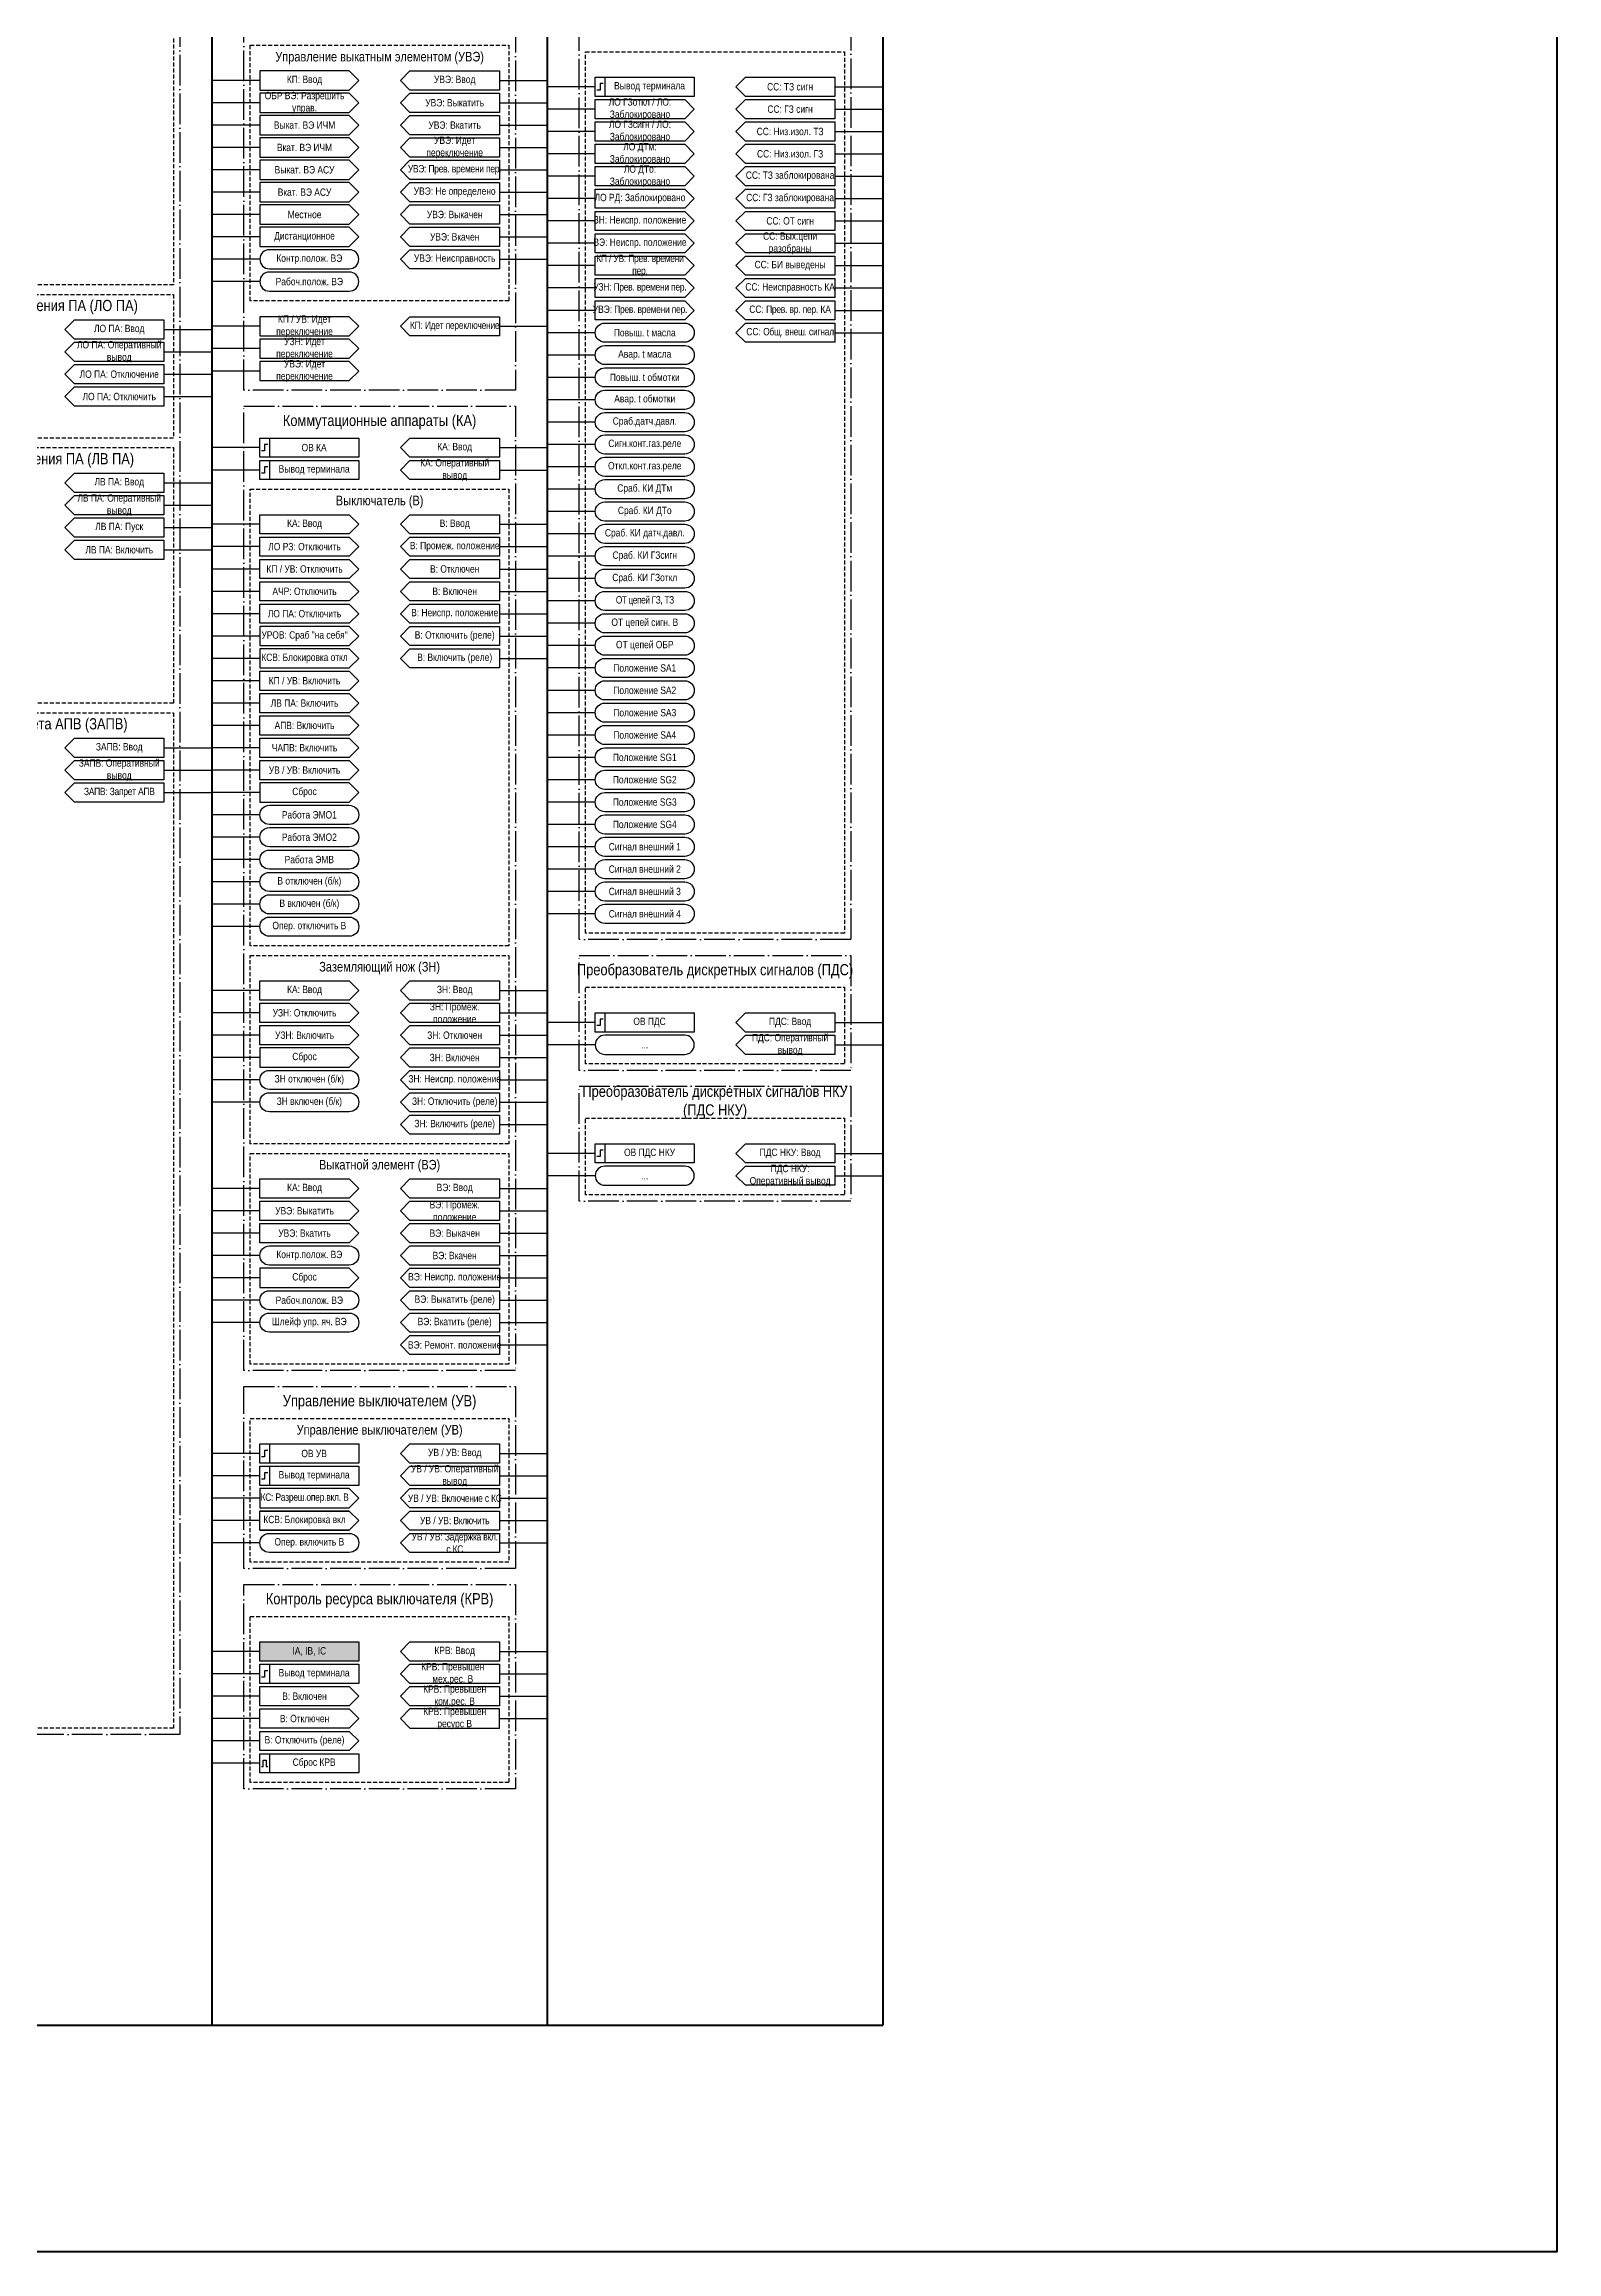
# Model space of a CAD drawing. Header units: millimetres. Extents: x 0 to 1261, y -61 to 1197.
# Drawn here: x 788 to 1261, y -61 to 630 of the extents above; entities that cross this region are included whole.
import ezdxf

# ---------------------------------------------------------------- set-up
doc = ezdxf.new("R2010")
doc.units = ezdxf.units.MM
doc.linetypes.add('ACAD_ISO04W100', pattern=[30, 24, -3, 0, -3])
doc.linetypes.add('штриховая2', pattern=[0.375, 0.25, -0.125])
doc.layers.add('TEXT', color=7, linetype='Continuous', lineweight=25)
doc.styles.add('2.5_Gost_RD', font='ARIALN.TTF', dxfattribs={"height": 2.5})
doc.styles.add('3.5_Gost_RD', font='ARIALN.TTF', dxfattribs={"height": 3.5})

msp = doc.modelspace()

# ---------------------------------------------------------------- hatches: boundary and pattern name
at = {"ltscale": 100, "true_color": 0xef8637}
h = msp.add_hatch(color=30, dxfattribs=at)
h.dxf.hatch_style = 1
h.paths.add_polyline_path([(855, 130), (886, 130), (886, 124), (855, 124)])

# ---------------------------------------------------------------- linework, layer by layer
at = {"lineweight": 100, "ltscale": 100}
for p, q in [((840, 1090), (840, 10)), ((945, 1090), (945, 10)), ((1050, 1090), (1050, 10)), ((210, 10), (1050, 10))]:
    msp.add_line(p, q, dxfattribs=at)
at = {"ltscale": 100}
for p, q in [((855, 619), (840, 619)), ((930, 619), (945, 619)), ((960, 617), (945, 617)), ((1035, 617), (1050, 617)), ((855, 612), (840, 612)), ((930, 612), (945, 612)), ((960, 610), (945, 610)), ((1035, 610), (1050, 610)), ((855, 605), (840, 605)), ((930, 605), (945, 605)), ((960, 603), (945, 603)), ((1035, 603), (1050, 603)), ((855, 598), (840, 598)), ((930, 595), (902, 595)), ((930, 598), (945, 598)), ((960, 596), (945, 596)), ((1035, 596), (1050, 596)), ((855, 591), (840, 591)), ((930, 588), (902, 588)), ((930, 591), (945, 591)), ((960, 589), (945, 589)), ((1035, 589), (1050, 589)), ((855, 584), (840, 584)), ((930, 581), (902, 581)), ((930, 584), (945, 584)), ((960, 582), (945, 582)), ((1035, 582), (1050, 582)), ((855, 577), (840, 577)), ((930, 574), (902, 574)), ((930, 577), (945, 577)), ((960, 575), (945, 575)), ((1035, 575), (1050, 575)), ((855, 570), (840, 570)), ((930, 567), (902, 567)), ((930, 570), (945, 570)), ((960, 568), (945, 568)), ((1035, 568), (1050, 568)), ((855, 563), (840, 563)), ((930, 563), (945, 563)), ((960, 561), (945, 561)), ((1035, 561), (1050, 561)), ((855, 556), (840, 556)), ((930, 560), (902, 560)), ((960, 554), (945, 554)), ((1035, 554), (1050, 554)), ((960, 547), (945, 547)), ((1035, 547), (1050, 547)), ((825, 541), (840, 541)), ((855, 542), (840, 542)), ((930, 542), (945, 542)), ((960, 540), (945, 540)), ((1035, 540), (1050, 540)), ((825, 534), (840, 534)), ((855, 535), (840, 535)), ((960, 533), (945, 533)), ((825, 527), (840, 527)), ((855, 528), (840, 528)), ((960, 526), (945, 526)), ((825, 520), (840, 520)), ((960, 519), (945, 519)), ((960, 512), (945, 512)), ((960, 505), (945, 505)), ((855, 504), (840, 504)), ((930, 504), (945, 504)), ((960, 498), (945, 498)), ((825, 493), (840, 493)), ((855, 497), (840, 497)), ((930, 497), (945, 497)), ((960, 491), (945, 491)), ((825, 486), (840, 486)), ((960, 484), (945, 484)), ((797, 482), (825, 482)), ((825, 479), (840, 479)), ((855, 480), (840, 480)), ((930, 480), (945, 480)), ((825, 476), (797, 476)), ((797, 475), (825, 475)), ((825, 472), (840, 472)), ((855, 473), (840, 473)), ((930, 473), (945, 473)), ((960, 477), (945, 477)), ((825, 469), (797, 469)), ((855, 466), (840, 466)), ((930, 466), (945, 466)), ((960, 470), (945, 470)), ((855, 459), (840, 459)), ((930, 459), (945, 459)), ((960, 463), (945, 463)), ((855, 452), (840, 452)), ((930, 452), (945, 452)), ((960, 456), (945, 456)), ((855, 445), (840, 445)), ((930, 445), (945, 445)), ((960, 449), (945, 449)), ((855, 438), (840, 438)), ((930, 438), (945, 438)), ((960, 442), (945, 442)), ((855, 431), (840, 431)), ((960, 435), (945, 435)), ((855, 424), (840, 424)), ((960, 428), (945, 428)), ((855, 417), (840, 417)), ((960, 421), (945, 421)), ((825, 410), (840, 410)), ((855, 410), (840, 410)), ((960, 414), (945, 414)), ((825, 403), (840, 403)), ((855, 403), (840, 403)), ((960, 407), (945, 407)), ((825, 396), (840, 396)), ((855, 396), (840, 396)), ((960, 400), (945, 400)), ((855, 389), (840, 389)), ((960, 393), (945, 393)), ((855, 382), (840, 382)), ((960, 386), (945, 386)), ((855, 375), (840, 375)), ((960, 379), (945, 379)), ((855, 368), (840, 368)), ((960, 372), (945, 372)), ((855, 361), (840, 361)), ((960, 365), (945, 365)), ((855, 354), (840, 354)), ((960, 358), (945, 358)), ((855, 334), (840, 334)), ((930, 334), (945, 334)), ((855, 327), (840, 327)), ((930, 327), (945, 327)), ((855, 320), (840, 320)), ((930, 320), (945, 320)), ((960, 324), (945, 324)), ((1035, 324), (1050, 324)), ((855, 313), (840, 313)), ((930, 313), (945, 313)), ((960, 317), (945, 317)), ((1035, 317), (1050, 317)), ((855, 306), (840, 306)), ((930, 306), (945, 306)), ((855, 299), (840, 299)), ((930, 299), (945, 299)), ((930, 292), (945, 292)), ((960, 283), (945, 283)), ((1035, 283), (1050, 283)), ((855, 272), (840, 272)), ((930, 272), (945, 272)), ((960, 276), (945, 276)), ((1035, 276), (1050, 276)), ((855, 265), (840, 265)), ((930, 265), (945, 265)), ((855, 258), (840, 258)), ((930, 258), (945, 258)), ((855, 251), (840, 251)), ((930, 251), (945, 251)), ((855, 244), (840, 244)), ((930, 244), (945, 244)), ((855, 237), (840, 237)), ((930, 237), (945, 237)), ((855, 230), (840, 230)), ((930, 230), (945, 230)), ((930, 223), (945, 223)), ((855, 189), (840, 189)), ((930, 189), (945, 189)), ((855, 182), (840, 182)), ((930, 182), (945, 182)), ((855, 175), (840, 175)), ((930, 175), (945, 175)), ((855, 168), (840, 168)), ((930, 168), (945, 168)), ((855, 161), (840, 161)), ((930, 161), (945, 161)), ((855, 127), (840, 127)), ((930, 127), (945, 127)), ((855, 120), (840, 120)), ((930, 120), (945, 120)), ((855, 113), (840, 113)), ((930, 113), (945, 113)), ((855, 106), (840, 106)), ((930, 106), (945, 106)), ((855, 99), (840, 99)), ((855, 92), (840, 92))]:
    msp.add_line(p, q, dxfattribs=at)
at = {"color": 3, "lineweight": 60, "ltscale": 100}
msp.add_lwpolyline([(0, 1149), (1261, 1149), (1261, -61), (0, -61)], close=True, dxfattribs=at)
at = {"color": 251, "linetype": 'ACAD_ISO04W100', "lineweight": 30, "ltscale": 0.4, "true_color": 0x58595b}
for points in [[(850, 1085), (935, 1085), (935, 522), (850, 522)], [(745, 869), (830, 869), (830, 101), (745, 101)], [(955, 638), (1040, 638), (1040, 350), (955, 350)], [(850, 517), (935, 517), (935, 215), (850, 215)], [(850, 210), (935, 210), (935, 153), (850, 153)], [(850, 148), (935, 148), (935, 84), (850, 84)]]:
    msp.add_lwpolyline(points, close=True, dxfattribs=at)
at = {"linetype": 'штриховая2', "ltscale": 5}
for points in [[(747, 859), (828, 859), (828, 555), (747, 555)], [(852, 630), (933, 630), (933, 550), (852, 550)], [(957, 628), (1038, 628), (1038, 352), (957, 352)], [(747, 552), (828, 552), (828, 507), (747, 507)], [(747, 504), (828, 504), (828, 424), (747, 424)], [(852, 491), (933, 491), (933, 348), (852, 348)], [(747, 421), (828, 421), (828, 103), (747, 103)], [(852, 345), (933, 345), (933, 286), (852, 286)], [(957, 335), (1038, 335), (1038, 311), (957, 311)], [(957, 294), (1038, 294), (1038, 270), (957, 270)], [(852, 283), (933, 283), (933, 217), (852, 217)], [(852, 200), (933, 200), (933, 155), (852, 155)], [(852, 138), (933, 138), (933, 86), (852, 86)]]:
    msp.add_lwpolyline(points, close=True, dxfattribs=at)
at = {"ltscale": 100}
for points in [[(899, 619), (902, 622), (930, 622), (930, 616), (902, 616), (899, 619)], [(1004, 617), (1007, 620), (1035, 620), (1035, 614), (1007, 614), (1004, 617)], [(899, 612), (902, 615), (930, 615), (930, 609), (902, 609), (899, 612)], [(960, 613), (988, 613), (991, 610), (988, 607), (960, 607), (960, 613)], [(1004, 610), (1007, 613), (1035, 613), (1035, 607), (1007, 607), (1004, 610)], [(899, 605), (902, 608), (930, 608), (930, 602), (902, 602), (899, 605)], [(960, 606), (988, 606), (991, 603), (988, 600), (960, 600), (960, 606)], [(1004, 603), (1007, 606), (1035, 606), (1035, 600), (1007, 600), (1004, 603)], [(899, 598), (902, 601), (930, 601), (930, 595), (902, 595), (899, 598)], [(960, 599), (988, 599), (991, 596), (988, 593), (960, 593), (960, 599)], [(1004, 596), (1007, 599), (1035, 599), (1035, 593), (1007, 593), (1004, 596)], [(899, 591), (902, 594), (930, 594), (930, 588), (902, 588), (899, 591)], [(960, 592), (988, 592), (991, 589), (988, 586), (960, 586), (960, 592)], [(1004, 589), (1007, 592), (1035, 592), (1035, 586), (1007, 586), (1004, 589)], [(899, 584), (902, 587), (930, 587), (930, 581), (902, 581), (899, 584)], [(960, 585), (988, 585), (991, 582), (988, 579), (960, 579), (960, 585)], [(1004, 582), (1007, 585), (1035, 585), (1035, 579), (1007, 579), (1004, 582)], [(899, 577), (902, 580), (930, 580), (930, 574), (902, 574), (899, 577)], [(960, 578), (988, 578), (991, 575), (988, 572), (960, 572), (960, 578)], [(1004, 575), (1007, 578), (1035, 578), (1035, 572), (1007, 572), (1004, 575)], [(899, 570), (902, 573), (930, 573), (930, 567), (902, 567), (899, 570)], [(960, 571), (988, 571), (991, 568), (988, 565), (960, 565), (960, 571)], [(1004, 568), (1007, 571), (1035, 571), (1035, 565), (1007, 565), (1004, 568)], [(899, 563), (902, 566), (930, 566), (930, 560), (902, 560), (899, 563)], [(960, 564), (988, 564), (991, 561), (988, 558), (960, 558), (960, 564)], [(1004, 561), (1007, 564), (1035, 564), (1035, 558), (1007, 558), (1004, 561)], [(960, 557), (988, 557), (991, 554), (988, 551), (960, 551), (960, 557)], [(1004, 554), (1007, 557), (1035, 557), (1035, 551), (1007, 551), (1004, 554)], [(960, 550), (988, 550), (991, 547), (988, 544), (960, 544), (960, 550)], [(1004, 547), (1007, 550), (1035, 550), (1035, 544), (1007, 544), (1004, 547)], [(794, 541), (797, 544), (825, 544), (825, 538), (797, 538), (794, 541)], [(899, 542), (902, 545), (930, 545), (930, 539), (902, 539), (899, 542)], [(1004, 540), (1007, 543), (1035, 543), (1035, 537), (1007, 537), (1004, 540)], [(794, 534), (797, 537), (825, 537), (825, 531), (797, 531), (794, 534)], [(794, 527), (797, 530), (825, 530), (825, 524), (797, 524), (794, 527)], [(794, 520), (797, 523), (825, 523), (825, 517), (797, 517), (794, 520)], [(899, 504), (902, 507), (930, 507), (930, 501), (902, 501), (899, 504)], [(899, 497), (902, 500), (930, 500), (930, 494), (902, 494), (899, 497)], [(794, 493), (797, 496), (825, 496), (825, 490), (797, 490), (794, 493)], [(794, 486), (797, 489), (825, 489), (825, 483), (797, 483), (794, 486)], [(794, 479), (797, 482), (825, 482), (825, 476), (797, 476), (794, 479)], [(899, 480), (902, 483), (930, 483), (930, 477), (902, 477), (899, 480)], [(794, 472), (797, 475), (825, 475), (825, 469), (797, 469), (794, 472)], [(794, 410), (797, 413), (825, 413), (825, 407), (797, 407), (794, 410)], [(794, 403), (797, 406), (825, 406), (825, 400), (797, 400), (794, 403)], [(794, 396), (797, 399), (825, 399), (825, 393), (797, 393), (794, 396)], [(899, 334), (902, 337), (930, 337), (930, 331), (902, 331), (899, 334)], [(899, 175), (902, 178), (930, 178), (930, 172), (902, 172), (899, 175)], [(855, 165), (883, 165), (886, 168), (883, 171), (855, 171), (883, 171), (886, 168), (883, 165), (855, 165), (855, 171)], [(899, 168), (902, 171), (930, 171), (930, 165), (902, 165), (899, 168)], [(899, 161), (902, 164), (930, 164), (930, 158), (902, 158), (899, 161)]]:
    msp.add_lwpolyline(points, dxfattribs=at)
for points in [[(960, 620), (963, 620), (963, 614), (960, 614)], [(960, 620), (991, 620), (991, 614), (960, 614)], [(855, 507), (858, 507), (858, 501), (855, 501)], [(855, 507), (886, 507), (886, 501), (855, 501)], [(855, 500), (858, 500), (858, 494), (855, 494)], [(855, 500), (886, 500), (886, 494), (855, 494)], [(883, 477), (855, 477), (855, 483), (883, 483), (886, 480)], [(883, 470), (855, 470), (855, 476), (883, 476), (886, 473)], [(930, 470), (902, 470), (899, 473), (902, 476), (930, 476)], [(883, 463), (855, 463), (855, 469), (883, 469), (886, 466)], [(902, 469), (930, 469), (930, 463), (902, 463), (899, 466)], [(883, 456), (855, 456), (855, 462), (883, 462), (886, 459)], [(902, 462), (930, 462), (930, 456), (902, 456), (899, 459)], [(883, 449), (855, 449), (855, 455), (883, 455), (886, 452)], [(902, 455), (930, 455), (930, 449), (902, 449), (899, 452)], [(855, 448), (855, 442), (883, 442), (886, 445), (883, 448)], [(902, 448), (930, 448), (930, 442), (902, 442), (899, 445)], [(855, 441), (855, 435), (883, 435), (886, 438), (883, 441)], [(902, 441), (930, 441), (930, 435), (902, 435), (899, 438)], [(883, 428), (855, 428), (855, 434), (883, 434), (886, 431)], [(883, 421), (855, 421), (855, 427), (883, 427), (886, 424)], [(883, 414), (855, 414), (855, 420), (883, 420), (886, 417)], [(883, 407), (855, 407), (855, 413), (883, 413), (886, 410)], [(883, 400), (855, 400), (855, 406), (883, 406), (886, 403)], [(855, 399), (855, 393), (883, 393), (886, 396), (883, 399)], [(883, 331), (855, 331), (855, 337), (883, 337), (886, 334)], [(883, 324), (855, 324), (855, 330), (883, 330), (886, 327)], [(930, 324), (902, 324), (899, 327), (902, 330), (930, 330)], [(960, 327), (963, 327), (963, 321), (960, 321)], [(960, 327), (991, 327), (991, 321), (960, 321)], [(1035, 327), (1035, 321), (1007, 321), (1004, 324), (1007, 327)], [(883, 317), (855, 317), (855, 323), (883, 323), (886, 320)], [(902, 323), (930, 323), (930, 317), (902, 317), (899, 320)], [(1035, 320), (1035, 314), (1007, 314), (1004, 317), (1007, 320)], [(855, 316), (855, 310), (883, 310), (886, 313), (883, 316)], [(902, 316), (930, 316), (930, 310), (902, 310), (899, 313)], [(902, 309), (930, 309), (930, 303), (902, 303), (899, 306)], [(902, 302), (930, 302), (930, 296), (902, 296), (899, 299)], [(902, 295), (930, 295), (930, 289), (902, 289), (899, 292)], [(960, 286), (963, 286), (963, 280), (960, 280)], [(960, 286), (991, 286), (991, 280), (960, 280)], [(1035, 286), (1035, 280), (1007, 280), (1004, 283), (1007, 286)], [(1035, 279), (1035, 273), (1007, 273), (1004, 276), (1007, 279)], [(883, 269), (855, 269), (855, 275), (883, 275), (886, 272)], [(930, 269), (902, 269), (899, 272), (902, 275), (930, 275)], [(883, 262), (855, 262), (855, 268), (883, 268), (886, 265)], [(930, 262), (902, 262), (899, 265), (902, 268), (930, 268)], [(883, 255), (855, 255), (855, 261), (883, 261), (886, 258)], [(902, 261), (930, 261), (930, 255), (902, 255), (899, 258)], [(902, 254), (930, 254), (930, 248), (902, 248), (899, 251)], [(855, 247), (855, 241), (883, 241), (886, 244), (883, 247)], [(902, 247), (930, 247), (930, 241), (902, 241), (899, 244)], [(902, 240), (930, 240), (930, 234), (902, 234), (899, 237)], [(902, 233), (930, 233), (930, 227), (902, 227), (899, 230)], [(902, 226), (930, 226), (930, 220), (902, 220), (899, 223)], [(855, 192), (858, 192), (858, 186), (855, 186)], [(855, 192), (886, 192), (886, 186), (855, 186)], [(930, 192), (930, 186), (902, 186), (899, 189), (902, 192)], [(855, 185), (886, 185), (886, 179), (855, 179)], [(855, 185), (858, 185), (858, 179), (855, 179)], [(930, 185), (930, 179), (902, 179), (899, 182), (902, 185)], [(855, 178), (855, 172), (883, 172), (886, 175), (883, 178)], [(855, 130), (886, 130), (886, 124), (855, 124)], [(899, 127), (902, 130), (930, 130), (930, 124), (902, 124)], [(855, 123), (858, 123), (858, 117), (855, 117)], [(855, 123), (886, 123), (886, 117), (855, 117)], [(902, 117), (899, 120), (902, 123), (930, 123), (930, 117)], [(883, 110), (855, 110), (855, 116), (883, 116), (886, 113)], [(899, 113), (902, 116), (930, 116), (930, 110), (902, 110)], [(883, 103), (855, 103), (855, 109), (883, 109), (886, 106)], [(902, 103), (930, 103), (930, 109), (902, 109), (899, 106)], [(883, 96), (855, 96), (855, 102), (883, 102), (886, 99)], [(855, 95), (858, 95), (858, 89), (855, 89)], [(855, 95), (886, 95), (886, 89), (855, 89)]]:
    msp.add_lwpolyline(points, close=True, dxfattribs=at)
at = {"lineweight": 30, "ltscale": 100}
for points in [[(962.5, 618), (961.5, 618), (961.5, 616), (960.5, 616)], [(857.5, 505), (856.5, 505), (856.5, 503), (855.5, 503)], [(857.5, 498), (856.5, 498), (856.5, 496), (855.5, 496)], [(962.5, 325), (961.5, 325), (961.5, 323), (960.5, 323)], [(962.5, 284), (961.5, 284), (961.5, 282), (960.5, 282)], [(857.5, 190), (856.5, 190), (856.5, 188), (855.5, 188)], [(857.5, 183), (856.5, 183), (856.5, 181), (855.5, 181)], [(857.5, 121), (856.5, 121), (856.5, 119), (855.5, 119)], [(855.5, 91), (856, 91), (856, 93), (857, 93), (857, 91), (857.5, 91)]]:
    msp.add_lwpolyline(points, dxfattribs=at)
at = {"ltscale": 100}
for points in [[(858, 560), (883, 560, 1), (883, 566), (858, 566, 1)], [(858, 553), (883, 553, 1), (883, 559), (858, 559, 1)], [(963, 537, -1), (963, 543), (988, 543, -1), (988, 537)], [(963, 530, -1), (963, 536), (988, 536, -1), (988, 530)], [(963, 523, -1), (963, 529), (988, 529, -1), (988, 523)], [(963, 516, -1), (963, 522), (988, 522, -1), (988, 516)], [(963, 509, -1), (963, 515), (988, 515, -1), (988, 509)], [(963, 502, -1), (963, 508), (988, 508, -1), (988, 502)], [(963, 495, -1), (963, 501), (988, 501, -1), (988, 495)], [(963, 488, -1), (963, 494), (988, 494, -1), (988, 488)], [(963, 481, -1), (963, 487), (988, 487, -1), (988, 481)], [(963, 474, -1), (963, 480), (988, 480, -1), (988, 474)], [(963, 467, -1), (963, 473), (988, 473, -1), (988, 467)], [(963, 460, -1), (963, 466), (988, 466, -1), (988, 460)], [(963, 453, -1), (963, 459), (988, 459, -1), (988, 453)], [(963, 446, -1), (963, 452), (988, 452, -1), (988, 446)], [(963, 439, -1), (963, 445), (988, 445, -1), (988, 439)], [(963, 432, -1), (963, 438), (988, 438, -1), (988, 432)], [(963, 425, -1), (963, 431), (988, 431, -1), (988, 425)], [(963, 418, -1), (963, 424), (988, 424, -1), (988, 418)], [(963, 411, -1), (963, 417), (988, 417, -1), (988, 411)], [(963, 404, -1), (963, 410), (988, 410, -1), (988, 404)], [(963, 397, -1), (963, 403), (988, 403, -1), (988, 397)], [(963, 390, -1), (963, 396), (988, 396, -1), (988, 390)], [(858, 386, -1), (858, 392), (883, 392, -1), (883, 386)], [(963, 383, -1), (963, 389), (988, 389, -1), (988, 383)], [(858, 379, -1), (858, 385), (883, 385, -1), (883, 379)], [(963, 376, -1), (963, 382), (988, 382, -1), (988, 376)], [(858, 372, -1), (858, 378), (883, 378, -1), (883, 372)], [(963, 369, -1), (963, 375), (988, 375, -1), (988, 369)], [(858, 365, -1), (858, 371), (883, 371, -1), (883, 365)], [(963, 362, -1), (963, 368), (988, 368, -1), (988, 362)], [(858, 358, -1), (858, 364), (883, 364, -1), (883, 358)], [(963, 355, -1), (963, 361), (988, 361, -1), (988, 355)], [(858, 351, -1), (858, 357), (883, 357, -1), (883, 351)], [(963, 314), (988, 314, 1), (988, 320), (963, 320, 1)], [(858, 303, -1), (858, 309), (883, 309, -1), (883, 303)], [(858, 296, -1), (858, 302), (883, 302, -1), (883, 296)], [(963, 273), (988, 273, 1), (988, 279), (963, 279, 1)], [(858, 248, -1), (858, 254), (883, 254, -1), (883, 248)], [(858, 234, -1), (858, 240), (883, 240, -1), (883, 234)], [(858, 227, -1), (858, 233), (883, 233, -1), (883, 227)], [(858, 158, -1), (858, 164), (883, 164, -1), (883, 158)]]:
    msp.add_lwpolyline(points, format="xyb", close=True, dxfattribs=at)
at = {"linetype": 'ACAD_ISO04W100', "lineweight": 30, "ltscale": 0.4}
for points in [[(955, 345), (1040, 345), (1040, 309), (955, 309)], [(955, 304), (1040, 304), (1040, 268), (955, 268)]]:
    msp.add_lwpolyline(points, close=True, dxfattribs=at)
at = {"layer": 'TEXT', "ltscale": 100}
for points in [[(855, 622), (855, 616), (883, 616), (886, 619), (883, 622)], [(855, 615), (855, 609), (883, 609), (886, 612), (883, 615)], [(855, 608), (855, 602), (883, 602), (886, 605), (883, 608)], [(855, 601), (855, 595), (883, 595), (886, 598), (883, 601)], [(855, 594), (855, 588), (883, 588), (886, 591), (883, 594)], [(855, 587), (855, 581), (883, 581), (886, 584), (883, 587)], [(855, 580), (855, 574), (883, 574), (886, 577), (883, 580)], [(855, 573), (855, 567), (883, 567), (886, 570), (883, 573)], [(855, 545), (855, 539), (883, 539), (886, 542), (883, 545)], [(855, 538), (855, 532), (883, 532), (886, 535), (883, 538)], [(855, 531), (855, 525), (883, 525), (886, 528), (883, 531)]]:
    msp.add_lwpolyline(points, close=True, dxfattribs=at)

# ---------------------------------------------------------------- texts
at = {"color": 30, "ltscale": 100, "true_color": 0xef8637, "attachment_point": 5, "style": '3.5_Gost_RD'}
for s, insert, char_height, width in [('Управление выкатным элементом (УВЭ)', (892.5, 626), 3, 81), ('Логика отключения ПА (ЛО ПА)', (787.5, 548), 3.5, 81), ('Коммутационные аппараты (КА)', (892.5, 512), 3.5, 85), ('Логика включения ПА (ЛВ ПА)', (787.5, 500), 3.5, 81), ('Выключатель (В)', (892.5, 487), 3, 81), ('Логика запрета АПВ (ЗАПВ)', (787.5, 417), 3.5, 81), ('Заземляющий нож (ЗН)', (892.5, 341), 3, 81), ('Выкатной элемент (ВЭ)', (892.5, 279), 3, 81), ('Управление выключателем (УВ)', (892.5, 205), 3.5, 85), ('Управление выключателем (УВ)', (892.5, 196), 3, 81), ('\\pt108.5;Контроль ресурса выключателя (КРВ)', (892.5, 143), 3.5, 85)]:
    msp.add_mtext(s, dxfattribs=dict(at, insert=insert, char_height=char_height, width=width))
at = {"ltscale": 100, "attachment_point": 5}
for s, insert, char_height, width, style in [('УВЭ: Ввод', (916, 619), 2.3, 28, '2.5_Gost_RD'), ('УВЭ: Выкатить', (916, 612), 2.3, 28, '2.5_Gost_RD'), ('УВЭ: Вкатить', (916, 605), 2.3, 28, '2.5_Gost_RD'), ('СС: Низ.изол. ТЗ', (1021, 603), 2.3, 28, '2.5_Gost_RD'), ('УВЭ: Идет переключение', (916, 598), 2.3, 28, '2.5_Gost_RD'), ('СС: Низ.изол. ГЗ', (1021, 596), 2.3, 28, '2.5_Gost_RD'), ('{\\T0.95;УВЭ: Прев. времени пер.}', (916, 591), 2.3, 28, '2.5_Gost_RD'), ('СС: ТЗ заблокирована', (1021, 589), 2.3, 28, '2.5_Gost_RD'), ('УВЭ: Не определено', (916, 584), 2.3, 28, '2.5_Gost_RD'), ('СС: ГЗ заблокирована', (1021, 582), 2.3, 28, '2.5_Gost_RD'), ('УВЭ: Выкачен', (916, 577), 2.3, 28, '2.5_Gost_RD'), ('СС: ОТ сигн', (1021, 575), 2.3, 28, '2.5_Gost_RD'), ('УВЭ: Вкачен', (916, 570), 2.3, 28, '2.5_Gost_RD'), ('СС: Вых.цепи разобраны', (1021, 568), 2.3, 28, '2.5_Gost_RD'), ('УВЭ: Неисправность', (916, 563), 2.3, 28, '2.5_Gost_RD'), ('СС: БИ выведены', (1021, 561), 2.3, 28, '2.5_Gost_RD'), ('СС: Неисправность КА', (1021, 554), 2.3, 28, '2.5_Gost_RD'), ('СС: {\\T0.95;Прев. вр. пер.} КА', (1021, 547), 2.3, 28, '2.5_Gost_RD'), ('ЛО ПА: Ввод', (811, 541), 2.3, 28, '2.5_Gost_RD'), ('{\\T0.95;КП: Идет переключение}', (916, 542), 2.3, 28, '2.5_Gost_RD'), ('\\A1;Повыш. t масла ', (975.5, 540), 2.3, 31, '2.5_Gost_RD'), ('СС: {\\T0.95;Общ. внеш. сигнал}', (1021, 540), 2.3, 28, '2.5_Gost_RD'), ('ЛО ПА: Оперативный вывод', (811, 534), 2.3, 28, '2.5_Gost_RD'), ('\\A1;Авар. t масла ', (975.5, 533), 2.3, 31, '2.5_Gost_RD'), ('ЛО ПА: Отключение', (811, 527), 2.3, 28, '2.5_Gost_RD'), ('\\A1;Повыш. t обмотки', (975.5, 526), 2.3, 31, '2.5_Gost_RD'), ('ЛО ПА: Отключить', (811, 520), 2.3, 28, '2.5_Gost_RD'), ('\\A1;Авар. t обмотки', (975.5, 519), 2.3, 31, '2.5_Gost_RD'), ('\\A1;Сраб.датч.давл.', (975.5, 512), 2.3, 31, '2.5_Gost_RD'), ('КА: Ввод', (916, 504), 2.3, 28, '2.5_Gost_RD'), ('\\A1;Сигн.конт.газ.реле', (975.5, 505), 2.3, 31, '2.5_Gost_RD'), ('КА: Оперативный вывод', (916, 497), 2.3, 28, '2.5_Gost_RD'), ('\\A1;Откл.конт.газ.реле', (975.5, 498), 2.3, 31, '2.5_Gost_RD'), ('ЛВ ПА: Ввод', (811, 493), 2.3, 28, '2.5_Gost_RD'), ('\\A1;Сраб. КИ ДТм', (975.5, 491), 2.3, 31, '2.5_Gost_RD'), ('ЛВ ПА: Оперативный вывод', (811, 486), 2.3, 28, '2.5_Gost_RD'), ('\\A1;Сраб. КИ ДТо', (975.5, 484), 2.3, 31, '2.5_Gost_RD'), ('ЛВ ПА: Пуск', (811, 479), 2.3, 28, '2.5_Gost_RD'), ('В: Ввод', (916, 480), 2.3, 28, '2.5_Gost_RD'), ('\\A1;Сраб. КИ датч.давл.', (975.5, 477), 2.3, 31, '2.5_Gost_RD'), ('ЛВ ПА: Включить', (811, 472), 2.3, 28, '2.5_Gost_RD'), ('ЛО РЗ: Отключить', (869, 473), 2.3, 28, '2.5_Gost_RD'), ('В: Промеж. положение', (916, 473), 2.3, 28, '2.5_Gost_RD'), ('\\A1;Сраб. КИ ГЗсигн', (975.5, 470), 2.3, 31, '2.5_Gost_RD'), ('КП / УВ: Отключить', (869, 466), 2.3, 28, '2.5_Gost_RD'), ('В: Отключен', (916, 466), 2.3, 28, '2.5_Gost_RD'), ('\\A1;Сраб. КИ ГЗоткл', (975.5, 463), 2.3, 31, '2.5_Gost_RD'), ('АЧР: Отключить', (869, 459), 2.3, 28, '2.5_Gost_RD'), ('В: Включен', (916, 459), 2.3, 28, '2.5_Gost_RD'), ('{\\T0.9;ОТ цепей ГЗ, ТЗ}', (975.5, 456), 2.3, 31, '2.5_Gost_RD'), ('ЛО ПА: Отключить', (869, 452), 2.3, 28, '2.5_Gost_RD'), ('В: Неиспр. положение', (916, 452), 2.3, 28, '2.5_Gost_RD'), ('\\pt11.5;ОТ цепей сигн. В', (975.5, 449), 2.3, 31, '2.5_Gost_RD'), ('В: Отключить (реле)', (916, 445), 2.3, 28, '2.5_Gost_RD'), ('ОТ цепей ОБР', (975.5, 442), 2.3, 31, '2.5_Gost_RD'), ('В: Включить (реле)', (916, 438), 2.3, 28, '2.5_Gost_RD'), ('Положение SA1', (975.5, 435), 2.3, 31, '2.5_Gost_RD'), ('КП / УВ: Включить', (869, 431), 2.3, 28, '2.5_Gost_RD'), ('Положение SA2', (975.5, 428), 2.3, 31, '2.5_Gost_RD'), ('ЛВ ПА: Включить', (869, 424), 2.3, 28, '2.5_Gost_RD'), ('Положение SA3', (975.5, 421), 2.3, 31, '2.5_Gost_RD'), ('АПВ: Включить', (869, 417), 2.3, 28, '2.5_Gost_RD'), ('Положение SA4', (975.5, 414), 2.3, 31, '2.5_Gost_RD'), ('ЧАПВ: Включить', (869, 410), 2.3, 28, '2.5_Gost_RD'), ('Положение SG1', (975.5, 407), 2.3, 31, '2.5_Gost_RD'), ('УВ / УВ: Включить', (869, 403), 2.3, 28, '2.5_Gost_RD'), ('\\pt23;Положение SG2', (975.5, 400), 2.3, 31, '2.5_Gost_RD'), ('{\\T0.95;ЗАПВ: Запрет АПВ}', (811, 396), 2.3, 28, '2.5_Gost_RD'), ('Положение SG3', (975.5, 393), 2.3, 31, '2.5_Gost_RD'), ('Работа ЭМО1', (870.5, 389), 2.3, 31, '2.5_Gost_RD'), ('Положение SG4', (975.5, 386), 2.3, 31, '2.5_Gost_RD'), ('Работа ЭМО2', (870.5, 382), 2.3, 31, '2.5_Gost_RD'), ('Сигнал внешний 1', (975.5, 379), 2.3, 31, '2.5_Gost_RD'), ('Работа ЭМВ', (870.5, 375), 2.3, 31, '2.5_Gost_RD'), ('Сигнал внешний 2', (975.5, 372), 2.3, 31, '2.5_Gost_RD'), ('В отключен (б/к)', (870.5, 368), 2.3, 31, '2.5_Gost_RD'), ('В включен (б/к)', (870.5, 361), 2.3, 31, '2.5_Gost_RD'), ('Сигнал внешний 3', (975.5, 365), 2.3, 31, '2.5_Gost_RD'), ('Опер. отключить В', (870.5, 354), 2.3, 31, '2.5_Gost_RD'), ('Сигнал внешний 4', (975.5, 358), 2.3, 31, '2.5_Gost_RD'), ('Преобразователь дискретных сигналов (ПДС)', (997.5, 340), 3.5, 85, '3.5_Gost_RD'), ('ЗН: Ввод', (916, 334), 2.3, 28, '2.5_Gost_RD'), ('УЗН: Отключить', (869, 327), 2.3, 28, '2.5_Gost_RD'), ('ЗН: Промеж. положение', (916, 327), 2.3, 28, '2.5_Gost_RD'), ('ПДС: Ввод', (1021, 324), 2.3, 28, '2.5_Gost_RD'), ('УЗН: Включить', (869, 320), 2.3, 28, '2.5_Gost_RD'), ('ЗН: Отключен', (916, 320), 2.3, 28, '2.5_Gost_RD'), ('ПДС: Оперативный вывод', (1021, 317), 2.3, 28, '2.5_Gost_RD'), ('ЗН: Включен', (916, 313), 2.3, 28, '2.5_Gost_RD'), ('ЗН отключен (б/к)', (870.5, 306), 2.3, 31, '2.5_Gost_RD'), ('ЗН: Неиспр. положение', (916, 306), 2.3, 28, '2.5_Gost_RD'), ('Преобразователь дискретных сигналов НКУ (ПДС НКУ)', (997.5, 299), 3.5, 85, '3.5_Gost_RD'), ('ЗН включен (б/к)', (870.5, 299), 2.3, 31, '2.5_Gost_RD'), ('ЗН: Отключить (реле)', (916, 299), 2.3, 28, '2.5_Gost_RD'), ('ЗН: Включить (реле)', (916, 292), 2.3, 28, '2.5_Gost_RD'), ('ПДС НКУ: Ввод', (1021, 283), 2.3, 28, '2.5_Gost_RD'), ('ПДС НКУ: Оперативный вывод', (1021, 276), 2.3, 28, '2.5_Gost_RD'), ('ВЭ: Ввод', (916, 272), 2.3, 28, '2.5_Gost_RD'), ('...', (975.5, 276), 2.3, 31, '2.5_Gost_RD'), ('УВЭ: Выкатить', (869, 265), 2.3, 28, '2.5_Gost_RD'), ('ВЭ: Промеж. положение', (916, 265), 2.3, 28, '2.5_Gost_RD'), ('УВЭ: Вкатить', (869, 258), 2.3, 28, '2.5_Gost_RD'), ('ВЭ: Выкачен', (916, 258), 2.3, 28, '2.5_Gost_RD'), ('Контр.полож. ВЭ', (870.5, 251), 2.3, 31, '2.5_Gost_RD'), ('ВЭ: Вкачен', (916, 251), 2.3, 28, '2.5_Gost_RD'), ('ВЭ: Неиспр. положение', (916, 244), 2.3, 28, '2.5_Gost_RD'), ('\\pt18.4;Рабоч.полож. ВЭ', (870.5, 237), 2.3, 31, '2.5_Gost_RD'), ('ВЭ: Выкатить (реле)', (916, 237), 2.3, 28, '2.5_Gost_RD'), ('Шлейф упр. яч. ВЭ', (870.5, 230), 2.3, 31, '2.5_Gost_RD'), ('ВЭ: Вкатить (реле)', (916, 230), 2.3, 28, '2.5_Gost_RD'), ('ВЭ: Ремонт. положение', (916, 223), 2.3, 28, '2.5_Gost_RD'), ('УВ / УВ: Ввод', (916, 189), 2.3, 28, '2.5_Gost_RD'), ('УВ / УВ: Оперативный вывод', (916, 182), 2.3, 28, '2.5_Gost_RD'), ('{\\T0.95;КС: Разреш.опер.вкл. В}', (869, 175), 2.3, 28, '2.5_Gost_RD'), ('Опер. включить В', (870.5, 161), 2.3, 31, '2.5_Gost_RD'), ('КРВ: Ввод', (916, 127), 2.3, 28, '2.5_Gost_RD'), ('КРВ: Превышен мех.рес. В', (915.39, 120), 2.3, 29.22, '2.5_Gost_RD'), ('В: Включен', (869, 113), 2.3, 28, '2.5_Gost_RD'), ('КРВ: Превышен ком.рес. В', (916, 113), 2.3, 28, '2.5_Gost_RD'), ('В: Отключен', (869, 106), 2.3, 28, '2.5_Gost_RD'), ('КРВ: Превышен ресурс В', (916, 106), 2.3, 28, '2.5_Gost_RD'), ('В: Отключить (реле)', (869, 99), 2.3, 28, '2.5_Gost_RD'), ('Сброс КРВ', (872, 92), 2.3, 28, '2.5_Gost_RD')]:
    msp.add_mtext(s, dxfattribs=dict(at, insert=insert, char_height=char_height, width=width, style=style))
at = {"color": 0, "ltscale": 100, "char_height": 2.3, "width": 28, "attachment_point": 5, "style": '2.5_Gost_RD'}
for s, insert in [('{\\C256;ОВ КА}', (872, 504)), ('{\\C256;Вывод терминала}', (872, 497)), ('{\\C256;КА: Ввод}', (869, 480)), ('{\\C256;КА: Ввод}', (869, 334)), ('{\\C256;КА: Ввод}', (869, 272))]:
    msp.add_mtext(s, dxfattribs=dict(at, insert=insert))
at = {"layer": 'TEXT', "ltscale": 100, "char_height": 2.3, "attachment_point": 5, "style": '2.5_Gost_RD'}
for s, insert, width in [('ОБР ВЭ: Разрешить управ.', (869, 612), 28), ('КП: Ввод', (869, 619), 28), ('Вывод терминала', (977, 617), 28), ('СС: ТЗ сигн', (1021, 617), 28), ('ЛО ГЗоткл / ЛО:\\PЗаблокировано', (974, 610), 28), ('СС: ГЗ сигн', (1021, 610), 28), ('Выкат. ВЭ ИЧМ', (869, 605), 28), ('ЛО ГЗсигн / ЛО:\\PЗаблокировано', (974, 603), 28), ('Вкат. ВЭ ИЧМ', (869, 598), 28), ('ЛО ДТм: Заблокировано', (974, 596), 28), ('Выкат. ВЭ АСУ', (869, 591), 28), ('ЛО ДТо: Заблокировано', (974, 589), 28), ('Вкат. ВЭ АСУ', (869, 584), 28), ('ЛО РД: Заблокировано', (974, 582), 28), ('Местное', (869, 577), 28), ('ЗН: Неиспр. положение', (974, 575), 28), ('Дистанционное', (869, 570), 28), ('ВЭ: Неиспр. положение', (974, 568), 28), ('Контр.полож. ВЭ', (870.5, 563), 31), ('{\\T0.95;КП / УВ: Прев. времени пер.}', (974, 561), 28), ('\\pt18.4;Рабоч.полож. ВЭ', (870.5, 556), 31), ('КП / УВ: Идет переключение', (869, 542), 28), ('УЗН: Идет переключение', (869, 535), 28), ('УВЭ: Идет переключение', (869, 528), 28), ('УРОВ: Сраб "на себя"', (869, 445), 28), ('КСВ: Блокировка откл', (869, 438), 28), ('ЗАПВ: Ввод', (811, 410), 28), ('ЗАПВ: Оперативный вывод', (811, 403), 28), ('Сброс', (869, 396), 28), ('ОВ ПДС', (977, 324), 28), ('Сброс', (869, 313), 28), ('...', (975.5, 317), 31), ('ОВ ПДС НКУ', (977, 283), 28), ('Сброс', (869, 244), 28), ('Вывод терминала', (872, 120), 28)]:
    msp.add_mtext(s, dxfattribs=dict(at, insert=insert, width=width))
at = {"layer": 'TEXT', "color": 0, "ltscale": 100, "char_height": 2.3, "attachment_point": 5, "style": '2.5_Gost_RD'}
for s, insert, width in [('{\\T0.95;\\C256;УЗН: Прев. времени пер.}', (974, 554), 28), ('{\\C256;УВЭ\\T0.95;: Прев. времени пер.}', (974, 547), 28), ('{\\C256;ОВ УВ}', (872, 189), 28), ('{\\C256;Вывод терминала}', (872, 182), 28), ('{\\C256;УВ / УВ\\T0.95;: Включение с КС}', (916, 175), 28), ('{\\C256;КСВ: Блокировка вкл}', (869, 168), 28), ('{\\C256;УВ / УВ\\T0.95;: Включить}', (916, 168), 28), ('{\\C256;УВ / УВ\\T0.95;: Задержка вкл. с КС}', (916, 161), 28), ('{\\C256;IA, IB, IC}', (870.5, 127), 31)]:
    msp.add_mtext(s, dxfattribs=dict(at, insert=insert, width=width))

doc.saveas('drawing.dxf')
